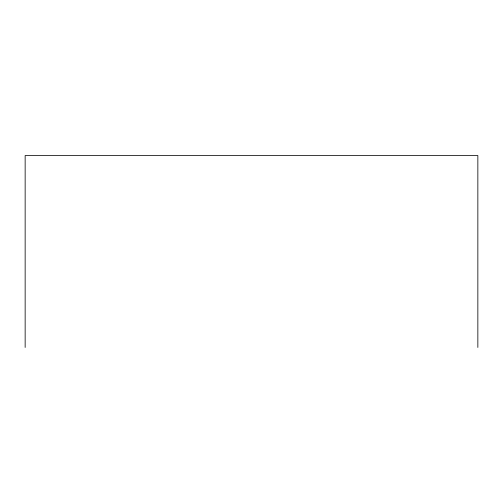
<?xml version="1.0" encoding="UTF-8"?>
<svg xmlns="http://www.w3.org/2000/svg" width="503" height="503" viewBox="0 0 503 503"><rect width="100%" height="100%" fill="white"/><g stroke="black" fill="none" stroke-linecap="round" stroke-linejoin="round"><path stroke-width="0.75" d="M477.85 347.454L477.85 155.546L25.15 155.546L25.15 347.454"/></g></svg>
